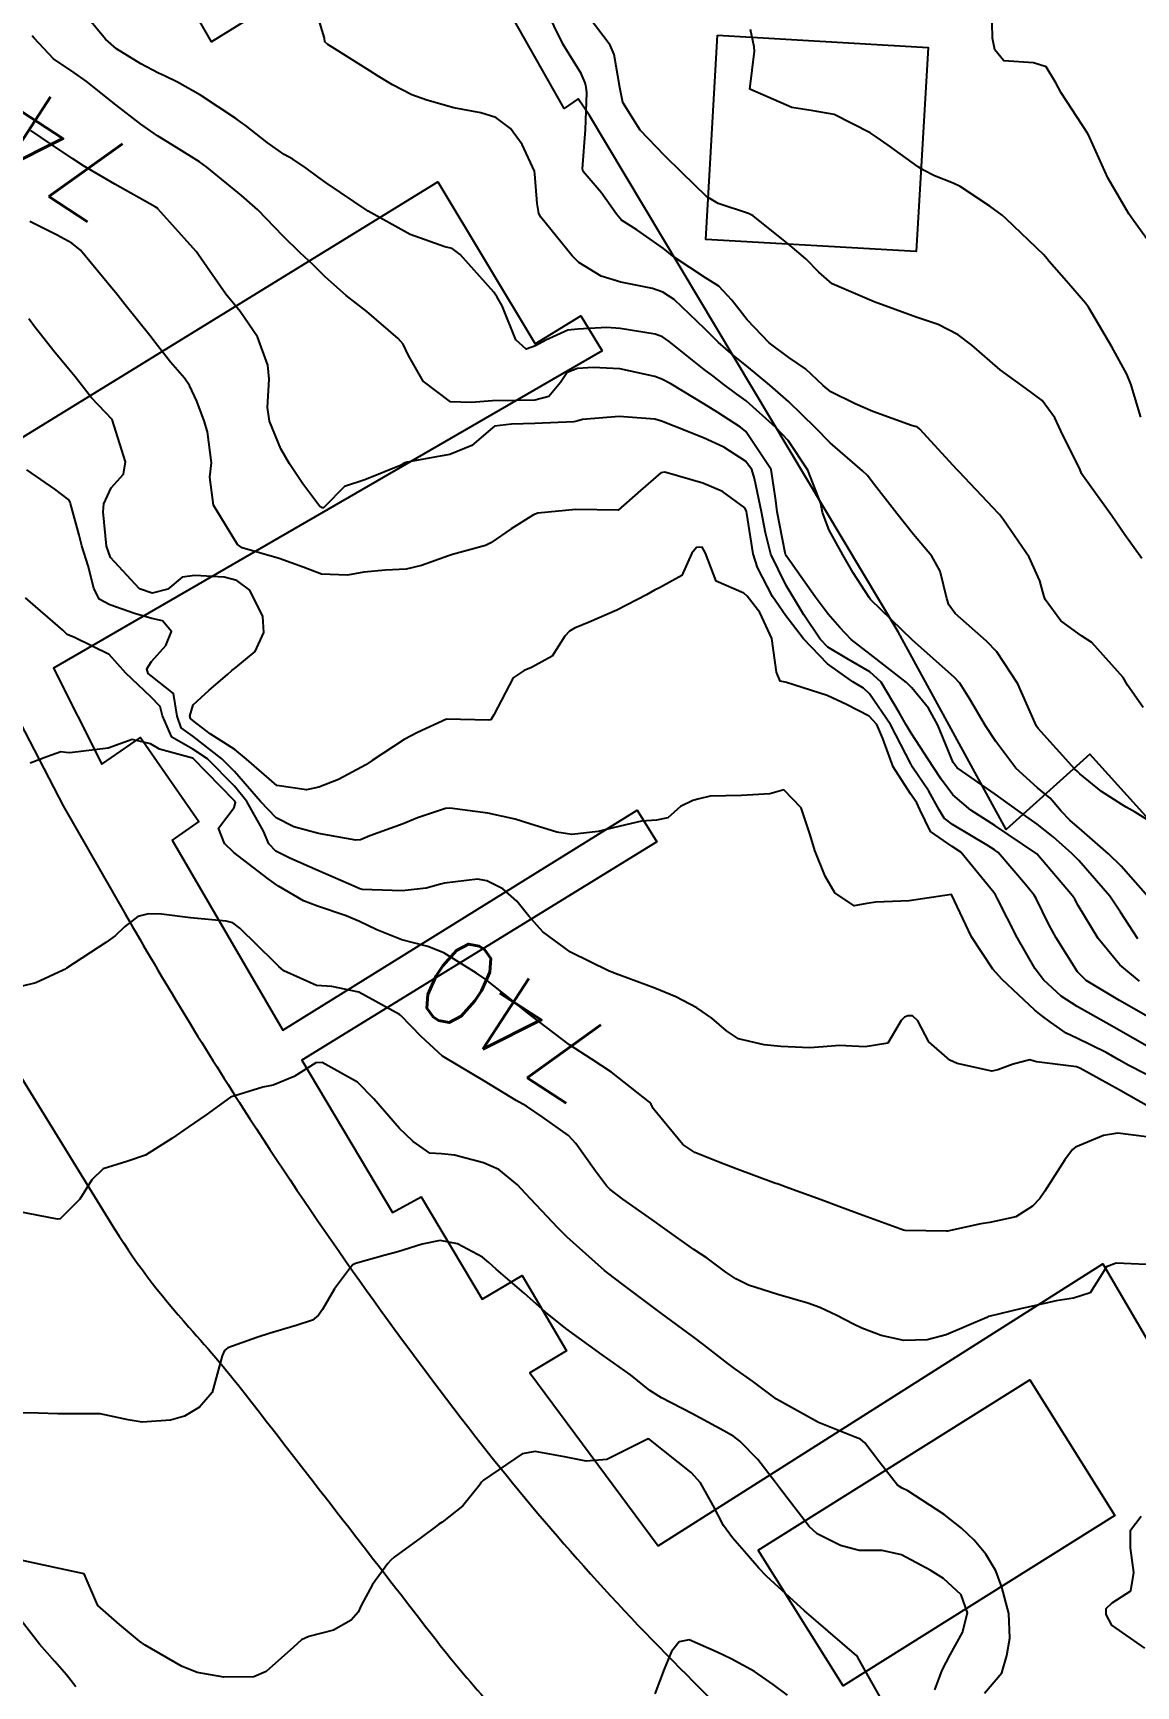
# Model space of a CAD drawing. Header units: metres. Extents: x 298520 to 308411, y 7433745 to 7450750.
# Drawn here: x 302100.1 to 302152.3, y 7441614 to 7441692.2 of the extents above; entities that cross this region are included whole.
import ezdxf
from ezdxf.enums import TextEntityAlignment as Align

# ---------------------------------------------------------------- set-up
doc = ezdxf.new("R2010")
doc.units = ezdxf.units.M
doc.header["$LTSCALE"] = 10
for name, color, linetype in [('Cotas', 45, 'Continuous'), ('Curvas de Nivel 1m', 11, 'Continuous'), ('Curvas de Nivel 5m', 15, 'Continuous'), ('Edificações', 30, 'Continuous'), ('Vias Primárias', 230, 'Continuous')]:
    doc.layers.add(name, color=color, linetype=linetype)
doc.styles.add('Style-STANDARD', font='STANDARD.shx')

msp = doc.modelspace()

# ---------------------------------------------------------------- linework, layer by layer
at = {"layer": 'Curvas de Nivel 1m', "flags": 128}
for points, elevation in [([(302152.834, 7441651.317), (302151.574, 7441652.761), (302150.977, 7441653.336), (302149.595, 7441654.553), (302149.162, 7441654.92), (302148.741, 7441655.363), (302148.217, 7441655.979), (302147.614, 7441656.471), (302146.593, 7441657.39), (302145.642, 7441658.652), (302145.16, 7441659.405), (302144.419, 7441660.659), (302143.939, 7441661.417), (302143.677, 7441661.71), (302141.703, 7441663.45), (302139.722, 7441665.382), (302139.685, 7441665.433), (302139.659, 7441665.471), (302138.901, 7441666.649), (302138.402, 7441667.49), (302137.76, 7441668.669), (302137.444, 7441669.503), (302137.358, 7441669.923), (302136.752, 7441671.51), (302135.814, 7441672.911), (302135.244, 7441673.526), (302133.835, 7441674.779), (302133.398, 7441675.106), (302132.77, 7441675.556), (302132.247, 7441675.964), (302131.85, 7441676.276), (302130.185, 7441677.587), (302129.866, 7441677.812), (302129.527, 7441677.935), (302127.872, 7441678.207), (302127.242, 7441678.25), (302125.871, 7441678.18), (302125.389, 7441678.126), (302124.345, 7441677.655), (302124.032, 7441677.488), (302123.86, 7441677.39), (302123.417, 7441677.225), (302122.934, 7441677.674), (302122.29, 7441679.28), (302122.045, 7441679.688), (302121.989, 7441679.784), (302121.895, 7441679.931), (302120.29, 7441681.706), (302119.917, 7441681.991), (302119.563, 7441682.069), (302117.927, 7441682.656), (302115.943, 7441683.76), (302113.956, 7441685.098), (302113.557, 7441685.384), (302113.014, 7441685.794), (302112.385, 7441686.222), (302111.969, 7441686.453), (302111.169, 7441687.006), (302110.12, 7441687.828), (302109.984, 7441687.928), (302109.678, 7441688.143), (302108.004, 7441689.251), (302106.912, 7441689.867), (302106.305, 7441690.165), (302106.017, 7441690.296), (302105.177, 7441690.733), (302104.028, 7441691.452), (302103.511, 7441691.905), (302102.059, 7441693.652)], 747), ([(302153.085, 7441654.795), (302152.244, 7441655.32), (302151.821, 7441655.543), (302151.606, 7441655.674), (302150.653, 7441656.299), (302149.621, 7441657.136), (302149.508, 7441657.238), (302149.39, 7441657.353), (302147.651, 7441659.27), (302147.58, 7441659.381), (302147.514, 7441659.522), (302146.683, 7441661.39), (302145.696, 7441662.906), (302145.2, 7441663.405), (302143.716, 7441664.722), (302143.431, 7441665.135), (302143.333, 7441665.426), (302143.02, 7441666.715), (302142.615, 7441667.437), (302141.758, 7441668.455), (302140.955, 7441669.458), (302139.788, 7441670.954), (302139.567, 7441671.25), (302139.345, 7441671.477), (302137.812, 7441672.804), (302137.11, 7441673.507), (302135.835, 7441674.76), (302134.947, 7441675.529), (302133.852, 7441676.435), (302133.238, 7441676.93), (302132.506, 7441677.56), (302131.872, 7441678.188), (302130.431, 7441679.585), (302129.896, 7441679.933), (302129.394, 7441680.099), (302127.901, 7441680.395), (302126.972, 7441680.693), (302125.91, 7441681.339), (302125.595, 7441681.643), (302124.121, 7441683.477), (302124.02, 7441683.659), (302123.948, 7441684.133), (302123.836, 7441685.536), (302123.808, 7441685.662), (302123.229, 7441686.925), (302122.679, 7441687.68), (302121.991, 7441688.197), (302121.272, 7441688.419), (302119.997, 7441688.65), (302118.716, 7441689.01), (302118.006, 7441689.267), (302117.101, 7441689.744), (302116.422, 7441690.159), (302116.019, 7441690.412), (302114.358, 7441691.449), (302114.032, 7441691.646), (302113.892, 7441691.781), (302113.87, 7441691.947), (302113.32, 7441693.787)], 748), ([(302152.62, 7441660.273), (302151.879, 7441661.327), (302151.678, 7441661.685), (302150.195, 7441663.345), (302149.706, 7441663.663), (302148.718, 7441664.37), (302147.98, 7441665.376), (302147.912, 7441665.564), (302147.732, 7441666.268), (302147.221, 7441667.385), (302146.017, 7441669.15), (302145.826, 7441669.399), (302145.774, 7441669.459), (302143.905, 7441671.419), (302143.795, 7441671.538), (302142.05, 7441673.447), (302141.925, 7441673.549), (302141.824, 7441673.576), (302141.66, 7441673.616), (302139.831, 7441674.28), (302138.99, 7441674.638), (302137.84, 7441675.209), (302137.484, 7441675.504), (302136.64, 7441676.297), (302135.856, 7441676.831), (302134.926, 7441677.529), (302133.879, 7441678.614), (302133.16, 7441679.551), (302132.545, 7441680.206), (302131.903, 7441680.602), (302130.431, 7441681.585), (302129.919, 7441681.999), (302128.651, 7441682.884), (302127.939, 7441683.344), (302127.692, 7441683.614), (302126.969, 7441684.641), (302126.124, 7441685.638), (302126.091, 7441685.765), (302126.226, 7441687.636), (302126.285, 7441689.359), (302126.265, 7441689.636), (302126.219, 7441689.841), (302126.019, 7441690.274), (302125.177, 7441691.649), (302124.327, 7441693.39)], 749), ([(302152.907, 7441682.3), (302152.166, 7441683.327), (302151.937, 7441683.633), (302150.942, 7441685.34), (302150.094, 7441687.237), (302150.043, 7441687.349), (302149.985, 7441687.458), (302148.734, 7441689.369), (302148.485, 7441689.84), (302148.025, 7441690.591), (302147.427, 7441690.779), (302146.028, 7441690.873), (302145.607, 7441691.404), (302145.488, 7441691.956), (302145.457, 7441693.406)], 752), ([(302152.371, 7441649.322), (302151.545, 7441650.574), (302151.042, 7441651.335), (302149.578, 7441653.027), (302149.252, 7441653.355), (302148.362, 7441654.14), (302147.597, 7441654.739), (302146.693, 7441655.389), (302145.611, 7441656.167), (302143.819, 7441657.418), (302143.627, 7441657.661), (302142.903, 7441659.431), (302142.46, 7441660.237), (302141.67, 7441661.207), (302141.416, 7441661.453), (302139.693, 7441662.793), (302138.808, 7441663.483), (302138.266, 7441664.05), (302137.715, 7441664.686), (302137.097, 7441665.506), (302135.742, 7441667.429), (302135.695, 7441667.52), (302135.674, 7441667.59), (302135.295, 7441669.525), (302135.242, 7441670.062), (302135.021, 7441671.528), (302133.82, 7441673.327), (302133.57, 7441673.544), (302132.498, 7441674.229), (302131.834, 7441674.65), (302130.273, 7441675.586), (302129.845, 7441675.814), (302129.502, 7441675.938), (302127.85, 7441676.295), (302126.589, 7441676.368), (302125.85, 7441676.312), (302125.367, 7441676.126), (302125.044, 7441675.648), (302124.5, 7441674.989), (302123.834, 7441674.817), (302122.956, 7441674.795), (302121.834, 7441674.79), (302120.82, 7441674.713), (302119.833, 7441674.731), (302118.552, 7441675.723), (302117.855, 7441676.926), (302117.596, 7441677.469), (302117.362, 7441677.738), (302115.882, 7441679.017), (302114.902, 7441679.77), (302113.902, 7441680.651), (302113.339, 7441681.22), (302112.73, 7441681.798), (302111.924, 7441682.58), (302110.713, 7441683.822), (302109.95, 7441684.508), (302108.302, 7441685.847), (302107.965, 7441686.097), (302106.879, 7441686.773), (302105.977, 7441687.328), (302105.176, 7441687.888), (302103.996, 7441688.792), (302102.604, 7441689.914), (302102.017, 7441690.323), (302101.058, 7441690.97), (302100.135, 7441691.948), (302100.035, 7441692.066)], 746), ([(302152.516, 7441674.006), (302152.11, 7441675.326), (302152.053, 7441675.535), (302151.85, 7441676.05), (302151.133, 7441677.337), (302150.028, 7441679.212), (302149.939, 7441679.35), (302149.894, 7441679.411), (302148.986, 7441680.446), (302148.168, 7441681.376), (302148.058, 7441681.521), (302147.916, 7441681.697), (302146.145, 7441683.398), (302145.945, 7441683.566), (302145.358, 7441683.997), (302143.958, 7441684.937), (302143.63, 7441685.095), (302142.746, 7441685.438), (302142.217, 7441685.698), (302141.967, 7441685.861), (302140.56, 7441686.882), (302139.981, 7441687.282), (302139.701, 7441687.473), (302137.996, 7441688.343), (302136.997, 7441688.506), (302136, 7441688.678), (302134.013, 7441689.54), (302134.23, 7441691.339), (302134.21, 7441691.538), (302134.045, 7441692.361)], 751), ([(302153.409, 7441645.311), (302151.494, 7441646.392), (302149.928, 7441647.346), (302149.509, 7441647.749), (302148.498, 7441649.366), (302148.158, 7441649.99), (302147.551, 7441651.234), (302147.46, 7441651.381), (302147.06, 7441651.885), (302145.752, 7441653.398), (302145.584, 7441653.534), (302145.242, 7441653.748), (302143.596, 7441654.725), (302143.204, 7441655.031), (302142.962, 7441655.43), (302142.483, 7441656.309), (302141.712, 7441657.449), (302141.625, 7441657.603), (302140.656, 7441659.46), (302139.667, 7441660.918), (302139.381, 7441661.186), (302138.877, 7441661.482), (302137.685, 7441662.332), (302136.551, 7441663.512), (302135.714, 7441664.606), (302135.086, 7441665.526), (302134.371, 7441666.9), (302134.168, 7441667.536), (302133.867, 7441669.444), (302133.85, 7441669.539), (302133.775, 7441669.719), (302132.717, 7441670.491), (302131.786, 7441670.895), (302129.978, 7441671.401), (302129.791, 7441671.378), (302128.835, 7441670.547), (302127.773, 7441669.61), (302125.773, 7441669.64), (302123.968, 7441669.46), (302123.769, 7441669.395), (302122.708, 7441668.727), (302121.748, 7441668.061), (302121.501, 7441667.938), (302120.626, 7441667.701), (302119.934, 7441667.515), (302119.74, 7441667.453), (302118.468, 7441666.99), (302117.734, 7441666.824), (302116.766, 7441666.777), (302115.732, 7441666.681), (302114.959, 7441666.54), (302113.731, 7441666.578), (302112.86, 7441666.919), (302111.738, 7441667.319), (302109.987, 7441667.828), (302109.754, 7441667.987), (302108.617, 7441669.842), (302108.455, 7441671.174), (302108.521, 7441671.843), (302108.335, 7441673.325), (302108.185, 7441673.846), (302107.832, 7441674.766), (302107.49, 7441675.506), (302107.246, 7441675.859), (302106.592, 7441676.611), (302105.86, 7441677.55), (302105.605, 7441677.883), (302104.448, 7441679.331), (302103.996, 7441679.899), (302103.894, 7441680.028), (302102.333, 7441681.916), (302101.918, 7441682.248), (302101.228, 7441682.626), (302099.933, 7441683.28)], 744), ([(302153.468, 7441643.866), (302152.226, 7441644.572), (302151.48, 7441644.994), (302150.874, 7441645.336), (302149.491, 7441646.121), (302148.743, 7441646.609), (302147.903, 7441647.374), (302147.511, 7441647.891), (302146.66, 7441649.389), (302145.731, 7441651.219), (302145.633, 7441651.399), (302145.555, 7441651.512), (302143.996, 7441653.416), (302143.586, 7441653.687), (302142.549, 7441654.392), (302142.054, 7441655.443), (302141.915, 7441655.754), (302141.61, 7441656.182), (302140.797, 7441657.458), (302140.299, 7441658.807), (302140.012, 7441659.466), (302139.657, 7441659.861), (302138.585, 7441660.409), (302137.666, 7441660.831), (302135.737, 7441661.455), (302135.672, 7441661.469), (302135.444, 7441661.522), (302135.26, 7441661.943), (302135.039, 7441663.527), (302134.482, 7441664.765), (302133.877, 7441665.538), (302133.724, 7441665.673), (302132.42, 7441666.25), (302131.907, 7441667.568), (302131.747, 7441667.854), (302131.482, 7441667.837), (302131.258, 7441667.575), (302130.793, 7441666.519), (302129.726, 7441665.937), (302129.492, 7441665.826), (302129.11, 7441665.596), (302127.716, 7441664.883), (302126.394, 7441664.314), (302125.707, 7441664.029), (302125.464, 7441663.884), (302125.253, 7441663.644), (302124.646, 7441662.693), (302123.68, 7441662.155), (302123.327, 7441662.016), (302122.808, 7441661.673), (302121.895, 7441659.926), (302121.741, 7441659.689), (302121.653, 7441659.667), (302119.653, 7441659.71), (302118.278, 7441659.092), (302117.643, 7441658.752), (302116.133, 7441657.753), (302115.826, 7441657.561), (302115.628, 7441657.451), (302114.533, 7441656.858), (302113.614, 7441656.502), (302113.027, 7441656.373), (302111.614, 7441656.57), (302110.185, 7441657.824), (302109.637, 7441658.285), (302108.464, 7441659.023), (302107.651, 7441659.649), (302107.541, 7441659.741), (302107.509, 7441659.852), (302107.658, 7441660.39), (302108.423, 7441661.084), (302109.283, 7441661.834), (302109.488, 7441662.02), (302109.678, 7441662.156), (302110.587, 7441662.924), (302111, 7441663.817), (302110.953, 7441664.575), (302110.335, 7441665.824), (302109.73, 7441666.286), (302109.124, 7441666.444), (302107.733, 7441666.511), (302107.146, 7441666.444), (302106.462, 7441665.869), (302105.721, 7441665.685), (302105.125, 7441665.886), (302103.745, 7441667.371), (302103.553, 7441667.903), (302103.401, 7441669.537), (302103.428, 7441669.905), (302103.781, 7441670.674), (302104.361, 7441671.321), (302104.459, 7441671.893), (302103.823, 7441673.9), (302102.851, 7441674.933), (302102.077, 7441675.918), (302101.846, 7441676.213), (302101.06, 7441677.137), (302100.432, 7441677.942), (302100.19, 7441678.259), (302099.88, 7441678.664)], 743), ([(302153.451, 7441642.543), (302151.943, 7441643.325), (302151.466, 7441643.597), (302150.874, 7441643.931), (302149.476, 7441644.615), (302148.976, 7441644.856), (302148.237, 7441645.369), (302147.807, 7441645.696), (302147.489, 7441645.939), (302145.945, 7441647.396), (302145.51, 7441647.885), (302144.502, 7441649.41), (302143.553, 7441651.42), (302141.55, 7441651.123), (302139.961, 7441651.054), (302139.548, 7441650.983), (302138.947, 7441650.879), (302138.026, 7441651.493), (302137.565, 7441652.277), (302137.083, 7441653.505), (302136.857, 7441654.24), (302136.438, 7441655.512), (302135.611, 7441656.372), (302134.959, 7441656.177), (302133.608, 7441656.098), (302132.125, 7441656.079), (302131.607, 7441655.948), (302131.315, 7441655.864), (302130.719, 7441655.579), (302130.131, 7441655.051), (302129.596, 7441654.938), (302128.878, 7441654.883), (302127.593, 7441654.585), (302126.82, 7441654.398), (302125.589, 7441654.26), (302124.877, 7441654.36), (302123.594, 7441654.762), (302122.9, 7441654.975), (302121.599, 7441655.26), (302119.8, 7441655.509), (302119.601, 7441655.493), (302118.275, 7441655.044), (302117.593, 7441654.767), (302116.02, 7441654.186), (302115.585, 7441654.012), (302115.363, 7441653.984), (302113.588, 7441654.311), (302112.419, 7441654.626), (302111.595, 7441655.038), (302110.846, 7441655.818), (302109.624, 7441657.243), (302109.022, 7441657.836), (302107.643, 7441658.908), (302107.095, 7441659.306), (302106.902, 7441659.861), (302106.734, 7441660.934), (302105.672, 7441661.772), (302105.534, 7441661.881), (302105.461, 7441662.097), (302105.681, 7441662.451), (302106.366, 7441663.197), (302106.633, 7441663.866), (302106.203, 7441664.368), (302105.709, 7441664.481), (302104.879, 7441664.721), (302103.715, 7441665.135), (302103.206, 7441665.396), (302102.953, 7441665.912), (302102.686, 7441666.969), (302102.398, 7441667.92), (302102.26, 7441668.425), (302101.848, 7441669.929), (302101.832, 7441669.988), (302101.775, 7441670.093), (302101.119, 7441670.597), (302099.789, 7441671.517)], 742), ([(302152.981, 7441641.315), (302151.446, 7441642.185), (302149.62, 7441643.189), (302149.461, 7441643.255), (302148.577, 7441643.363), (302147.575, 7441643.489), (302147.464, 7441643.525), (302147.26, 7441643.587), (302146.463, 7441643.39), (302145.743, 7441643.113), (302145.458, 7441643.054), (302143.825, 7441643.416), (302143.464, 7441643.568), (302142.473, 7441644.435), (302141.96, 7441645.443), (302141.705, 7441645.667), (302141.485, 7441645.677), (302141.321, 7441645.616), (302141.17, 7441645.453), (302140.544, 7441644.387), (302139.47, 7441644.203), (302138.257, 7441644.274), (302137.47, 7441644.206), (302136.824, 7441644.152), (302135.47, 7441644.22), (302134.69, 7441644.308), (302133.473, 7441644.579), (302132.895, 7441644.967), (302132.213, 7441645.559), (302131.49, 7441646.056), (302130.511, 7441646.567), (302129.504, 7441646.989), (302127.807, 7441647.616), (302127.592, 7441647.697), (302127.514, 7441647.721), (302127.345, 7441647.791), (302125.523, 7441648.681), (302124.212, 7441649.653), (302123.54, 7441650.389), (302122.978, 7441651.099), (302122.31, 7441651.679), (302121.558, 7441652.058), (302121.114, 7441652.14), (302119.556, 7441651.946), (302119.368, 7441651.899), (302118.689, 7441651.723), (302117.551, 7441651.584), (302115.663, 7441651.648), (302115.552, 7441651.681), (302115.368, 7441651.762), (302113.564, 7441652.55), (302112.238, 7441653.135), (302111.578, 7441653.474), (302111.243, 7441653.813), (302110.985, 7441654.42), (302110.207, 7441655.824), (302109.614, 7441656.549), (302108.331, 7441657.843), (302107.637, 7441658.302), (302106.65, 7441658.872), (302106.215, 7441659.872), (302106.104, 7441660.32), (302105.662, 7441660.766), (302104.466, 7441661.892), (302103.686, 7441662.785), (302102.037, 7441663.585), (302101.7, 7441663.723), (302101.496, 7441663.932), (302099.718, 7441665.457)], 741), ([(302152.763, 7441633.901), (302151.349, 7441633.96), (302150.886, 7441633.796), (302150.602, 7441633.337), (302150.119, 7441632.554), (302149.327, 7441632.313), (302148.507, 7441632.18), (302147.321, 7441631.91), (302146.879, 7441631.825), (302145.314, 7441631.446), (302145.28, 7441631.434), (302145.219, 7441631.401), (302143.304, 7441630.573), (302142.405, 7441630.335), (302141.301, 7441630.299), (302140.22, 7441630.545), (302139.307, 7441630.896), (302138.913, 7441631.08), (302138.123, 7441631.488), (302137.318, 7441631.862), (302136.755, 7441632.073), (302135.327, 7441632.482), (302133.945, 7441632.922), (302133.338, 7441633.222), (302132.865, 7441633.547), (302131.989, 7441634.2), (302131.353, 7441634.619), (302129.977, 7441635.584), (302129.369, 7441636.027), (302128.001, 7441636.994), (302127.39, 7441637.446), (302127.217, 7441637.622), (302126.709, 7441638.317), (302125.772, 7441639.636), (302125.417, 7441640.005), (302124.184, 7441640.894), (302123.43, 7441641.397), (302123.265, 7441641.496), (302122.954, 7441641.667), (302121.446, 7441642.573), (302119.545, 7441643.709), (302119.463, 7441643.768), (302118.448, 7441644.7), (302117.482, 7441645.688), (302117.422, 7441645.741), (302115.498, 7441646.793), (302114.221, 7441647.054), (302113.503, 7441647.109), (302111.959, 7441647.803), (302111.709, 7441648.001), (302111.517, 7441648.206), (302109.868, 7441649.827), (302109.535, 7441650.082), (302109.218, 7441650.151), (302107.538, 7441650.316), (302106.156, 7441650.488), (302105.539, 7441650.495), (302105.043, 7441650.38), (302104.417, 7441649.891), (302103.964, 7441649.46), (302103.525, 7441649.146), (302101.665, 7441647.928), (302101.572, 7441647.869), (302101.511, 7441647.834), (302100.209, 7441647.237), (302099.5, 7441647.061)], 739), ([(302145.105, 7441613.609), (302145.934, 7441614.573), (302146.17, 7441615.39), (302146.315, 7441616.208), (302146.271, 7441617.389), (302145.928, 7441618.629), (302145.642, 7441619.395), (302145.181, 7441620.196), (302144.63, 7441620.851), (302144.026, 7441621.418), (302143.203, 7441622.071), (302141.484, 7441623.182), (302141.221, 7441623.317), (302140.99, 7441623.452), (302140.146, 7441624.548), (302139.452, 7441625.468), (302139.245, 7441625.629), (302138.993, 7441625.728), (302137.257, 7441626.417), (302135.273, 7441627.52), (302134.126, 7441628.382), (302133.287, 7441628.987), (302132.965, 7441629.22), (302132.537, 7441629.551), (302131.83, 7441630.093), (302131.302, 7441630.491), (302129.821, 7441631.585), (302129.318, 7441631.961), (302127.939, 7441633.006), (302127.34, 7441633.456), (302127.134, 7441633.622), (302125.359, 7441635.199), (302124.913, 7441635.644), (302123.387, 7441637.271), (302123.011, 7441637.666), (302122.127, 7441638.406), (302121.403, 7441638.719), (302120.028, 7441639.083), (302119.407, 7441639.139), (302118.865, 7441639.175), (302118.068, 7441639.73), (302117.73, 7441640.049), (302117.419, 7441640.339), (302116.212, 7441641.752), (302115.444, 7441642.528), (302113.765, 7441643.47), (302113.458, 7441643.45), (302112.447, 7441642.796), (302111.442, 7441642.398), (302110.951, 7441642.304), (302109.433, 7441641.83), (302108.283, 7441640.983), (302107.418, 7441640.402), (302106.644, 7441639.862), (302105.405, 7441639.073), (302104.516, 7441638.774), (302103.398, 7441638.433), (302102.857, 7441637.908), (302102.303, 7441636.992), (302101.365, 7441636.07), (302101.24, 7441636.056), (302099.37, 7441636.417)], 738), ([(302142.764, 7441613.776), (302143.116, 7441614.698), (302143.479, 7441615.425), (302144.078, 7441616.477), (302144.304, 7441617.413), (302144.008, 7441618.264), (302143.169, 7441619.036), (302142.537, 7441619.436), (302141.18, 7441620.153), (302140.274, 7441620.367), (302139.182, 7441620.37), (302138.298, 7441620.597), (302137.189, 7441621.157), (302136.807, 7441621.504), (302135.41, 7441623.328), (302135.268, 7441623.52), (302135.224, 7441623.58), (302134.379, 7441624.678), (302133.539, 7441625.546), (302133.246, 7441625.756), (302132.782, 7441626.023), (302131.262, 7441626.844), (302129.823, 7441627.584), (302129.276, 7441627.935), (302128.354, 7441628.675), (302127.291, 7441629.433), (302127.022, 7441629.623), (302125.305, 7441630.869), (302124.331, 7441631.65), (302123.326, 7441632.551), (302121.998, 7441633.68), (302121.652, 7441633.991), (302121.349, 7441634.249), (302120.169, 7441634.888), (302119.356, 7441635.042), (302118.5, 7441634.869), (302117.351, 7441634.508), (302116.748, 7441634.347), (302115.345, 7441633.952), (302115.22, 7441633.885), (302115.099, 7441633.762), (302114.349, 7441632.749), (302113.777, 7441631.775), (302113.586, 7441631.501), (302113.308, 7441631.268), (302112.529, 7441631.016), (302111.301, 7441630.657), (302110.668, 7441630.448), (302109.294, 7441629.958), (302109.14, 7441629.832), (302109.029, 7441629.572), (302108.567, 7441627.841), (302107.962, 7441627.15), (302107.256, 7441626.728), (302106.591, 7441626.528), (302105.251, 7441626.436), (302104.587, 7441626.553), (302103.257, 7441626.836), (302102.339, 7441626.832), (302101.256, 7441626.833), (302100.327, 7441626.869), (302099.257, 7441626.879)], 737), ([(302140.157, 7441613.459), (302139.121, 7441615.304), (302139.048, 7441615.397), (302138.962, 7441615.472), (302137.146, 7441617.031), (302136.6, 7441617.506), (302135.166, 7441618.801), (302134.797, 7441619.153), (302134.436, 7441619.531), (302133.846, 7441620.206), (302133.187, 7441620.963), (302132.754, 7441621.554), (302132.268, 7441622.498), (302131.673, 7441623.566), (302131.228, 7441624.051), (302129.312, 7441625.589), (302129.244, 7441625.632), (302129.189, 7441625.645), (302129.065, 7441625.593), (302127.233, 7441624.672), (302126.266, 7441624.596), (302125.235, 7441624.804), (302123.845, 7441625.046), (302123.236, 7441624.937), (302121.398, 7441623.687), (302121.31, 7441623.6), (302121.219, 7441623.46), (302120.426, 7441622.476), (302119.442, 7441621.708), (302119.292, 7441621.608), (302119.191, 7441621.535), (302118.447, 7441620.983), (302117.178, 7441620.046), (302117.011, 7441619.906), (302116.879, 7441619.743), (302116.154, 7441618.759), (302115.606, 7441617.755), (302115.465, 7441617.44), (302115.142, 7441617.064), (302114.306, 7441616.598), (302113.131, 7441616.294), (302112.781, 7441616.133), (302112.409, 7441615.791), (302111.111, 7441614.633), (302110.537, 7441614.387), (302109.108, 7441614.368), (302107.855, 7441614.593), (302107.113, 7441614.892), (302105.382, 7441615.877), (302105.126, 7441616.065), (302104.169, 7441616.858), (302103.151, 7441617.759), (302103.088, 7441617.901), (302102.509, 7441619.252), (302101.169, 7441619.538), (302099.288, 7441619.949)], 736), ([(302152.704, 7441615.74), (302151.145, 7441616.83), (302150.867, 7441617.333), (302150.877, 7441617.611), (302151.158, 7441617.885), (302152.03, 7441618.456), (302152.176, 7441619.32), (302152.02, 7441620.486), (302152.027, 7441621.322), (302152.524, 7441621.996)], 739)]:
    msp.add_lwpolyline(points, dxfattribs=dict(at, elevation=elevation))
at = {"layer": 'Curvas de Nivel 5m', "flags": 128}
for points, elevation in [([(302152.552, 7441667.318), (302151.76, 7441668.445), (302151.14, 7441669.336), (302149.791, 7441671.204), (302149.737, 7441671.296), (302149.709, 7441671.351), (302149.633, 7441671.515), (302148.728, 7441673.366), (302148.444, 7441673.986), (302147.837, 7441674.802), (302147.056, 7441675.388), (302145.851, 7441676.253), (302144.512, 7441677.414), (302143.87, 7441677.916), (302142.913, 7441678.399), (302141.882, 7441678.741), (302139.893, 7441679.47), (302137.901, 7441680.326), (302137.279, 7441680.872), (302136.662, 7441681.509), (302135.922, 7441682.131), (302134.167, 7441683.538), (302133.944, 7441683.65), (302132.506, 7441684.119), (302131.952, 7441684.453), (302130.798, 7441685.582), (302129.971, 7441686.405), (302128.811, 7441687.602), (302128.002, 7441688.907), (302127.852, 7441689.612), (302127.592, 7441691.18), (302127.4, 7441691.619), (302126.059, 7441693.389)], 750), ([(302152.448, 7441647.321), (302151.514, 7441648.092), (302150.484, 7441649.34), (302149.548, 7441650.892), (302149.393, 7441651.194), (302149.284, 7441651.354), (302147.582, 7441653.337), (302147.536, 7441653.38), (302145.596, 7441654.678), (302144.466, 7441655.411), (302143.61, 7441656.141), (302143.061, 7441656.872), (302142.693, 7441657.434), (302141.647, 7441659.049), (302141.406, 7441659.452), (302141.08, 7441660.034), (302140.221, 7441661.465), (302139.68, 7441661.955), (302138.591, 7441662.585), (302137.697, 7441663.13), (302137.332, 7441663.504), (302136.565, 7441664.661), (302136.04, 7441665.517), (302135.728, 7441666.036), (302135.004, 7441667.527), (302134.747, 7441668.542), (302134.556, 7441669.532), (302134.222, 7441671.102), (302134.104, 7441671.537), (302133.799, 7441671.93), (302132.776, 7441672.588), (302131.815, 7441673.028), (302130.417, 7441673.584), (302129.825, 7441673.816), (302129.505, 7441673.914), (302127.827, 7441674.048), (302126.088, 7441673.899), (302125.825, 7441673.816), (302125.679, 7441673.787), (302123.823, 7441673.717), (302122.722, 7441673.677), (302121.925, 7441673.585), (302121.82, 7441673.513), (302120.842, 7441672.665), (302119.801, 7441672.248), (302119.346, 7441672.168), (302117.795, 7441671.881), (302117.681, 7441671.845), (302117.497, 7441671.734), (302115.786, 7441671.048), (302114.829, 7441670.723), (302113.884, 7441669.779), (302113.832, 7441669.719), (302113.772, 7441669.715), (302113.653, 7441669.782), (302112.849, 7441670.859), (302112.227, 7441671.803), (302111.804, 7441672.519), (302111.271, 7441673.816), (302111.184, 7441674.462), (302111.257, 7441675.816), (302111.187, 7441676.479), (302110.707, 7441677.822), (302109.881, 7441679.011), (302109.199, 7441679.837), (302107.911, 7441681.691), (302107.846, 7441681.785), (302107.797, 7441681.852), (302106.561, 7441683.243), (302105.989, 7441683.879), (302105.965, 7441683.902), (302105.943, 7441683.914), (302105.856, 7441683.969), (302103.954, 7441685.046), (302102.474, 7441685.915), (302101.966, 7441686.24), (302100.96, 7441686.922), (302099.979, 7441687.587)], 745), ([(302152.783, 7441639.953), (302151.421, 7441640.124), (302150.747, 7441640.009), (302149.414, 7441639.454), (302149.271, 7441639.352), (302148.913, 7441638.863), (302147.972, 7441637.371), (302147.729, 7441637.034), (302147.382, 7441636.66), (302146.596, 7441636.166), (302145.37, 7441635.895), (302144.944, 7441635.832), (302143.364, 7441635.487), (302143.312, 7441635.482), (302141.364, 7441635.515), (302141.284, 7441635.531), (302139.374, 7441636.227), (302138.213, 7441636.655), (302137.385, 7441636.957), (302135.851, 7441637.515), (302135.395, 7441637.682), (302135.148, 7441637.77), (302133.402, 7441638.419), (302132.584, 7441638.731), (302131.409, 7441639.206), (302130.833, 7441639.576), (302129.43, 7441641.293), (302129.331, 7441641.491), (302129.251, 7441641.593), (302127.454, 7441642.999), (302126.503, 7441643.63), (302125.47, 7441644.307), (302123.687, 7441645.658), (302123.485, 7441645.82), (302122.729, 7441646.437), (302121.509, 7441647.401), (302121.072, 7441647.694), (302119.522, 7441648.653), (302118.767, 7441648.963), (302117.528, 7441649.277), (302116.346, 7441649.752), (302115.537, 7441650.142), (302114.905, 7441650.4), (302113.544, 7441650.862), (302112.877, 7441651.12), (302111.704, 7441651.808), (302111.554, 7441651.91), (302111.212, 7441652.159), (302109.577, 7441653.411), (302109.141, 7441653.834), (302108.864, 7441654.563), (302109.6, 7441655.535), (302109.667, 7441655.765), (302109.637, 7441655.83), (302109.604, 7441655.871), (302107.665, 7441657.85), (302107.633, 7441657.867), (302106.065, 7441658.301), (302105.64, 7441658.543), (302104.78, 7441658.75), (302103.637, 7441658.348), (302101.825, 7441658.117), (302101.635, 7441658.145), (302101.398, 7441658.17), (302100.742, 7441657.939), (302099.948, 7441657.627)], 740), ([(302102.11, 7441613.915), (302101.671, 7441614.484), (302101.115, 7441615.106), (302100.395, 7441615.937), (302099.147, 7441617.542)], 735), ([(302135.786, 7441613.513), (302135.108, 7441614.021), (302134.221, 7441614.64), (302133.12, 7441615.229), (302132.46, 7441615.557), (302131.131, 7441616.132), (302130.657, 7441616.048), (302130.301, 7441615.578), (302129.956, 7441614.74), (302129.514, 7441613.586)], 735)]:
    msp.add_lwpolyline(points, dxfattribs=dict(at, elevation=elevation))
at = {"layer": 'Edificações'}
for points in [[(302110.922, 7441693.26), (302108.529, 7441691.772), (302106.689, 7441695.014)], [(302154.08, 7441653.657), (302150.097, 7441658.064), (302146.142, 7441654.489), (302141.031, 7441663.843), (302126.418, 7441688.293), (302125.875, 7441689.078), (302125.226, 7441688.63), (302121.466, 7441695.263)], [(302098.615, 7441672.463), (302119.247, 7441685.15), (302123.843, 7441677.479), (302126.008, 7441678.802), (302127.011, 7441677.159), (302101.056, 7441662.126), (302103.33, 7441657.58), (302105.17, 7441658.853), (302107.927, 7441654.868), (302106.66, 7441653.991), (302111.897, 7441644.995), (302128.673, 7441655.41), (302129.603, 7441653.911), (302112.809, 7441643.578), (302117.1, 7441636.36), (302118.451, 7441637.104), (302121.332, 7441632.254), (302123.223, 7441633.378), (302125.336, 7441629.821), (302123.588, 7441628.782), (302129.66, 7441620.584), (302150.719, 7441633.927), (302155.973, 7441624.963)]]:
    msp.add_lwpolyline(points, dxfattribs=at)
for points in [[(302132.475, 7441692.088), (302142.438, 7441691.513), (302141.881, 7441681.85), (302131.917, 7441682.425)], [(302134.405, 7441620.376), (302147.262, 7441628.44), (302151.286, 7441622.024), (302138.429, 7441613.96)]]:
    msp.add_lwpolyline(points, close=True, dxfattribs=at)
at = {"layer": 'Vias Primárias'}
for points in [[(302097.166, 7441663.961), (302101.501, 7441655.61), (302104.457, 7441650.467, 0.012076), (302110.031, 7441641.292, 0.022221), (302120.704, 7441626.165, 0.031067), (302130.691, 7441614.801, 0.015735), (302140.964, 7441605.111, 0.023388)], [(302095.736, 7441648.896), (302103.745, 7441635.893, 0.045681), (302107.459, 7441630.94, -0.018571), (302110.283, 7441627.569, -0.000289), (302119.204, 7441616.07, 0.041429), (302124.578, 7441610.208, -0.002986), (302136.174, 7441599.364, 0.030109), (302152.733, 7441585.481, -0.000783), (302164.368, 7441576.835), (302179.019, 7441566.339), (302193.585, 7441555.97), (302203.613, 7441549.177, 0.059418), (302214.618, 7441543.493, -0.004484), (302226.238, 7441539.026, 0.04935), (302242.491, 7441534.4, 0.038561)]]:
    msp.add_lwpolyline(points, format="xyb", dxfattribs=at)

# ---------------------------------------------------------------- texts
at = {"layer": 'Cotas', "style": 'Style-STANDARD'}
for s, rotation, p in [('745', 146.89809, (302100.213, 7441687.237, 745)), ('740', 147.06955, (302122.855, 7441645.515, 740))]:
    msp.add_text(s, height=4, rotation=rotation, dxfattribs=at).set_placement(p, align=Align.MIDDLE_CENTER)

doc.saveas('drawing.dxf')
